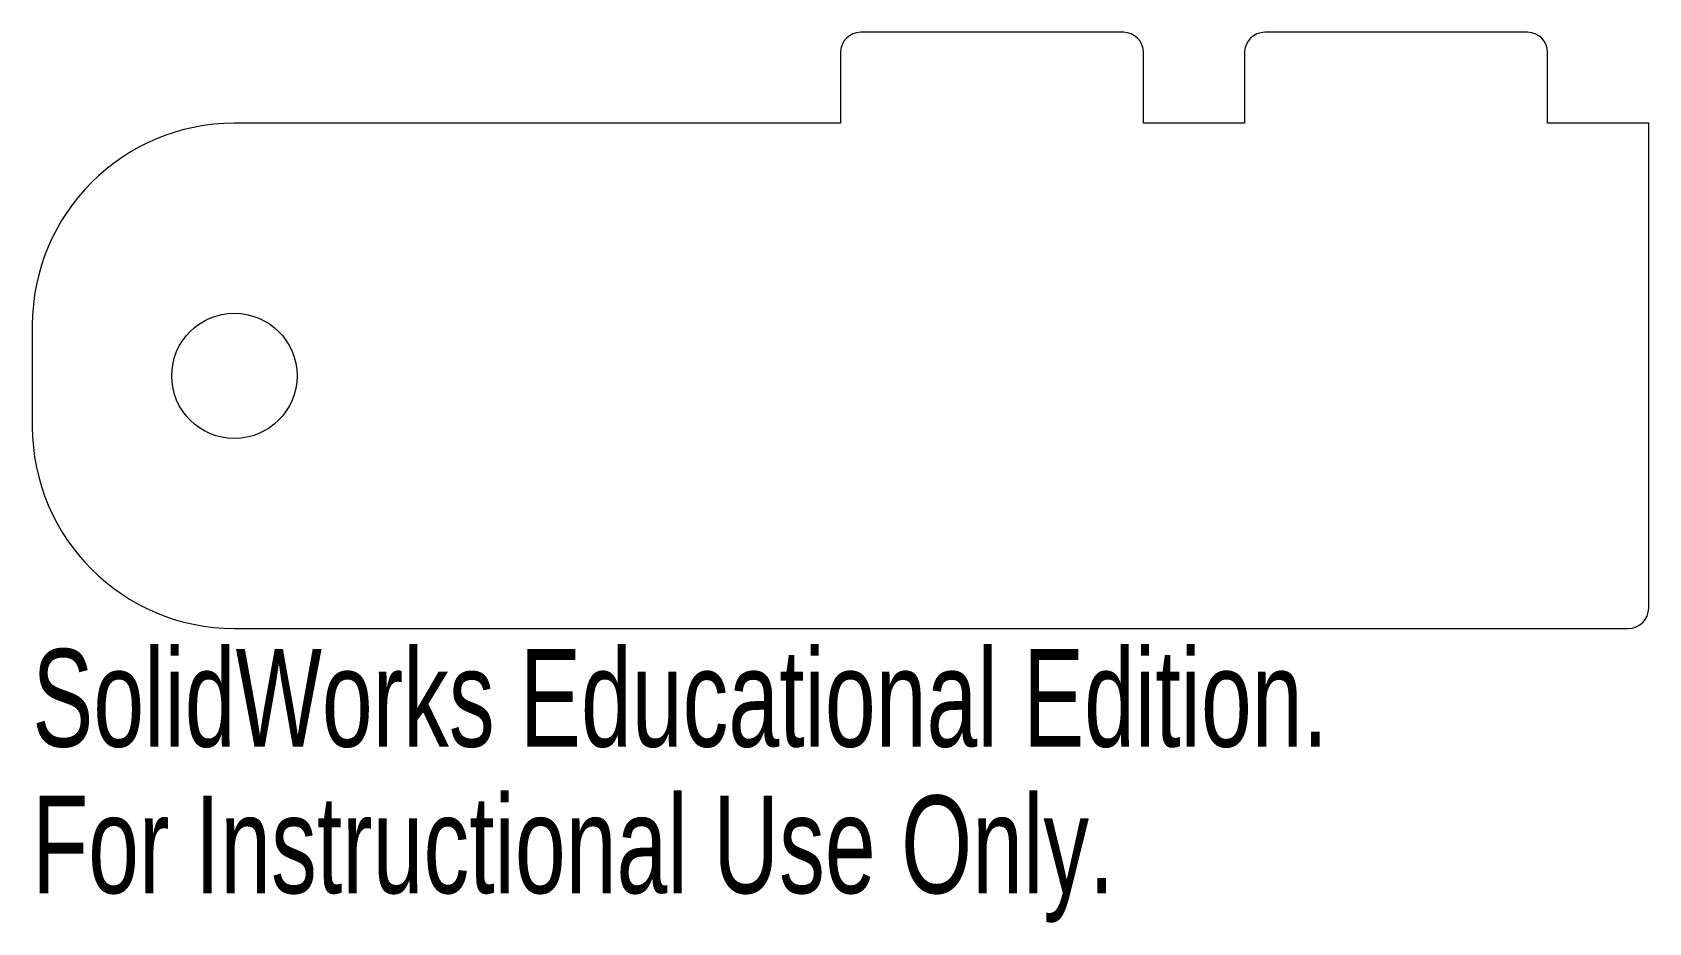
# Model space of a CAD drawing. Header units: millimetres. Extents: x -40 to 40, y -27.1 to 17.
import ezdxf

# ---------------------------------------------------------------- set-up
doc = ezdxf.new("R2010")
doc.units = ezdxf.units.MM
doc.styles.add('SLDTEXTSTYLE0', font='TXT', dxfattribs={"width": 0.7})

msp = doc.modelspace()

# ---------------------------------------------------------------- linework, layer by layer
at = {"color": 7, "linetype": 'Continuous', "lineweight": 15}
for p, q in [((14, 17), (1, 17)), ((34, 17), (21, 17)), ((0, 16), (0, 12.5)), ((15, 12.5), (15, 16)), ((20, 16), (20, 12.5)), ((35, 12.5), (35, 16)), ((0, 12.5), (-30, 12.5)), ((20, 12.5), (15, 12.5)), ((40, 12.5), (35, 12.5)), ((40, -11.5), (40, 12.5)), ((-40, 2.5), (-40, -2.5)), ((-30, -12.5), (39, -12.5))]:
    msp.add_line(p, q, dxfattribs=at)
msp.add_circle((-30, 0), 3.1, dxfattribs=at)
for centre, radius, start, end in [((1, 16), 1, 90, 180), ((14, 16), 1, 0, 90), ((21, 16), 1, 90, 180), ((34, 16), 1, 0, 90), ((-30, 2.5), 10, 90, 180), ((-30, -2.5), 10, 180, 270), ((39, -11.5), 1, 270, 0)]:
    msp.add_arc(centre, radius, start, end, dxfattribs=at)

# ---------------------------------------------------------------- texts
at = {"color": 7, "linetype": 'Continuous', "char_height": 4.83362, "attachment_point": 1, "style": 'SLDTEXTSTYLE0'}
for s, insert in [('SolidWorks Educational Edition.', (-40, -13.52)), ('For Instructional Use Only.', (-40, -20.77))]:
    msp.add_mtext(s, dxfattribs=dict(at, insert=insert))

doc.saveas('drawing.dxf')
